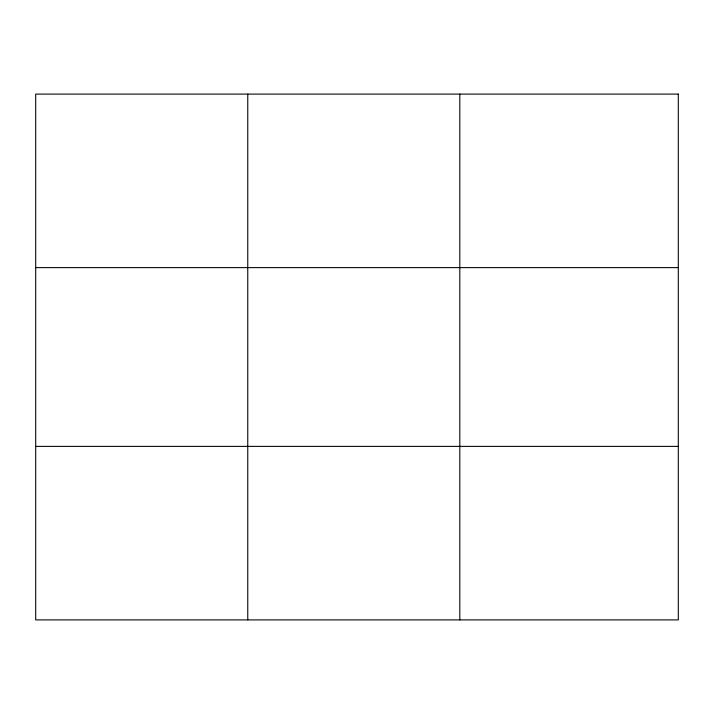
<?xml version="1.0" encoding="UTF-8"?>
<svg xmlns="http://www.w3.org/2000/svg" width="714" height="714" viewBox="0 0 714 714"><rect width="100%" height="100%" fill="white"/><g stroke="black" fill="none" stroke-linecap="round" stroke-linejoin="round"><path stroke-width="1.07" d="M247.758 619.904L247.758 94.096M459.816 619.904L459.816 94.096M35.7 267.616L678.3 267.616M35.7 446.384L678.3 446.384M678.3 94.096L678.3 619.904L35.7 619.904L35.7 94.096L678.3 94.096"/></g></svg>
